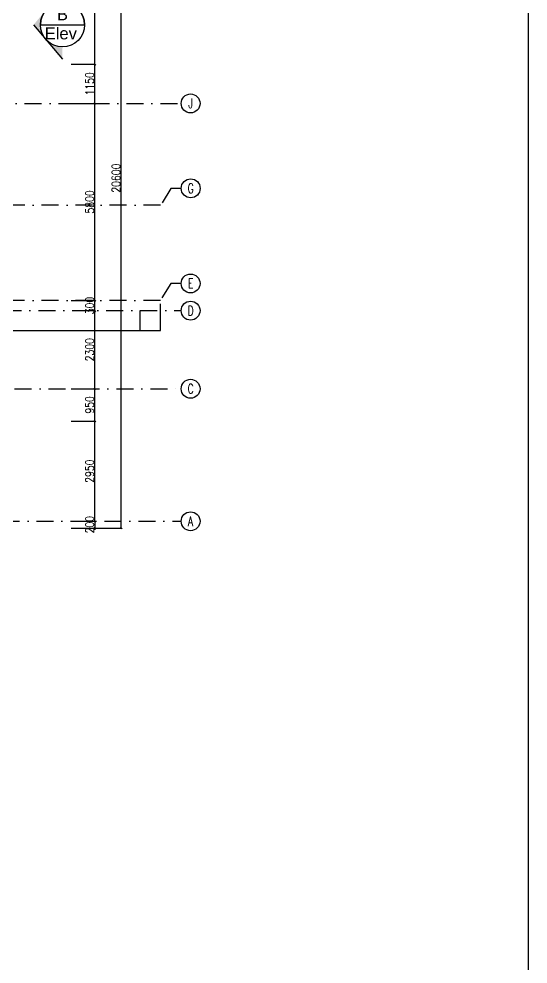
# Model space of a CAD drawing. Extents: x -32840 to 422982, y 280745 to 888746.
# Drawn here: x 249519 to 264518, y 329470 to 357292 of the extents above; entities that cross this region are included whole.
import ezdxf
from ezdxf.enums import TextEntityAlignment as Align

# ---------------------------------------------------------------- set-up
doc = ezdxf.new("R2010")
doc.units = 0
doc.header["$LTSCALE"] = 1000
doc.header["$PDMODE"] = 3
for name, pattern in [('CONTINOUS', [0]), ('DASHDOT', [1, 0.5, -0.25, 0, -0.25]), ('HIDDEN', [0.375, 0.25, -0.125])]:
    doc.linetypes.add(name, pattern=pattern)
doc.layers.get('Defpoints').update_dxf_attribs({"linetype": 'HIDDEN'})
doc.layers.add('A-Dim grid', color=3, linetype='Continuous', transparency=0.5)
for name, color, linetype in [('A-GRID', 31, 'DASHDOT'), ('A-GRID NO', 40, 'CONTINOUS'), ('A-Tag LVl', 2, 'Continuous')]:
    doc.layers.add(name, color=color, linetype=linetype)
doc.styles.add('Arial', font='arial.ttf')
doc.styles.add('ROMANS', font='romans.shx', dxfattribs={"width": 0.8})
doc.dimstyles.new('A-Dim Grid', dxfattribs={"dimscale": 100, "dimtxt": 2.5, "dimasz": 0.5, "dimexe": 0, "dimexo": 0, "dimgap": 0.3, "dimtad": 1, "dimdec": 0, "dimlfac": -0.01, "dimzin": 3, "dimdsep": 46, "dimtxsty": 'ROMANS', "dimblk": 'OBLIQUE', "dimcen": 5, "dimclrd": 256, "dimclre": 8, "dimclrt": 4, "dimadec": 0, "dimazin": 0, "dimtfac": 1, "dimtdec": 0, "dimtix": 1, "dimtmove": 1, "dimatfit": 3, "dimfxl": 1, "dimfrac": 2, "dimtolj": 1, "dimtzin": 3, "dimlwd": -1, "dimarcsym": 0})

# ---------------------------------------------------------------- blocks, each defined once
blk = doc.blocks.new('TAG-SEC-TAIL')
for p, q in [((22, 0), (22, 3)), ((25, 0), (25, 4)), ((0, 0), (25, 0))]:
    blk.add_line(p, q)
blk = doc.blocks.new('TAG-SEC')
blk.add_line((-6.5, 0), (6.5, 0))
blk.add_circle((0, 0), 6.5)
at = {"color": 6, "style": 'Arial'}
blk.add_attdef('88', text='', height=3.5, dxfattribs=at).set_placement((0, 3.08), align=Align.MIDDLE_CENTER)
at = {"color": 6, "style": 'ROMANS', "width": 0.708488}
blk.add_attdef('X8-X-8888', text='', height=1.75, dxfattribs=at).set_placement((-5.58, -2.55), (5.58, -2.55), align=Align.FIT)
blk = doc.blocks.new('A$Ce1edbb18')
at = {"layer": 'A-Tag LVl'}
h = blk.add_hatch(color=256, dxfattribs=at)
h.paths.add_polyline_path([(37112, -96), (37112, 265, -0.2206), (36615, 495)])
h.paths.add_polyline_path([(36263, 915), (36612, 499, -0.175251), (36462, 915, -0.175251), (36612, 1331)])
h.paths.add_polyline_path([(36615, 1335, -0.2206), (37112, 1565), (37112, 1926)])
blk.add_line((36263, 915), (37112, -96), dxfattribs=at)
blk.add_arc((37112, 915), 650, 0, 180, dxfattribs=at)
ref = blk.add_blockref('TAG-SEC', (37112, 915), dxfattribs=dict(at, xscale=100, yscale=100, zscale=100))
ref.add_attrib('88', 'B', dxfattribs={"layer": '0', "color": 6, "height": 350, "style": 'Arial'}).set_placement((37112, 1223), align=Align.MIDDLE_CENTER)
ref.add_attrib('X8-X-8888', 'Elev', dxfattribs={"layer": '0', "color": 6, "height": 350, "rotation": 360, "style": 'Arial'}).set_placement((37063, 660), align=Align.MIDDLE_CENTER)
blk = doc.blocks.new('_Oblique')
at = {"color": 0, "linetype": 'ByBlock', "lineweight": -2}
blk.add_line((-0.5, -0.5), (0.5, 0.5), dxfattribs=at)
at = {"color": 0, "linetype": 'ByBlock'}
blk.add_line((-0.5, -0.5), (0.5, 0.5), dxfattribs=at)
blk = doc.blocks.new('*D2589')
at = {"layer": 'A-Dim grid', "color": 8, "lineweight": -2, "transparency": 16777216}
for p, q in [((251056, 342505), (251760, 342505)), ((251056, 342305), (251760, 342305))]:
    blk.add_line(p, q, dxfattribs=at)
at = {"layer": 'A-Dim grid', "transparency": 16777216}
for p, q in [((251760, 342505), (251760, 342555)), ((251760, 342505), (251760, 342305)), ((251760, 342305), (251760, 342255))]:
    blk.add_line(p, q, dxfattribs=at)
at = {"layer": 'Defpoints', "color": 0, "transparency": 16777216}
for p in [(251056, 342505), (251056, 342305), (251760, 342305)]:
    blk.add_point(p, dxfattribs=at)
at = {"layer": 'A-Dim grid', "transparency": 16777216, "xscale": 50, "yscale": 50, "zscale": 50}
for p, rotation in [((251760, 342505), 270), ((251760, 342305), 90)]:
    blk.add_blockref('_Oblique', p, dxfattribs=dict(at, rotation=rotation))
at = {"layer": 'A-Dim grid', "color": 4, "transparency": 16777216, "insert": (251605, 342405), "char_height": 250, "attachment_point": 5, "rotation": 90, "style": 'ROMANS'}
blk.add_mtext('\\A1;200', dxfattribs=at)
blk = doc.blocks.new('*D2590')
at = {"layer": 'A-Dim grid', "color": 8, "lineweight": -2, "transparency": 16777216}
for p, q in [((251056, 345455), (251760, 345455)), ((251056, 342505), (251760, 342505))]:
    blk.add_line(p, q, dxfattribs=at)
at = {"layer": 'A-Dim grid', "transparency": 16777216}
blk.add_line((251760, 342505), (251760, 345455), dxfattribs=at)
at = {"layer": 'Defpoints', "color": 0, "transparency": 16777216}
for p in [(251056, 345455), (251760, 345455), (251056, 342505)]:
    blk.add_point(p, dxfattribs=at)
at = {"layer": 'A-Dim grid', "transparency": 16777216, "xscale": 50, "yscale": 50, "zscale": 50}
for p, rotation in [((251760, 345455), 90), ((251760, 342505), 270)]:
    blk.add_blockref('_Oblique', p, dxfattribs=dict(at, rotation=rotation))
at = {"layer": 'A-Dim grid', "color": 4, "transparency": 16777216, "insert": (251605, 343980), "char_height": 250, "attachment_point": 5, "rotation": 90, "style": 'ROMANS'}
blk.add_mtext('\\A1;2950', dxfattribs=at)
blk = doc.blocks.new('*D2591')
at = {"layer": 'A-Dim grid', "color": 8, "lineweight": -2, "transparency": 16777216}
for p, q in [((251056, 346405), (251760, 346405)), ((251056, 345455), (251760, 345455))]:
    blk.add_line(p, q, dxfattribs=at)
at = {"layer": 'A-Dim grid', "transparency": 16777216}
blk.add_line((251760, 345455), (251760, 346405), dxfattribs=at)
at = {"layer": 'Defpoints', "color": 0, "transparency": 16777216}
for p in [(251056, 346405), (251760, 346405), (251056, 345455)]:
    blk.add_point(p, dxfattribs=at)
at = {"layer": 'A-Dim grid', "transparency": 16777216, "xscale": 50, "yscale": 50, "zscale": 50}
for p, rotation in [((251760, 346405), 90), ((251760, 345455), 270)]:
    blk.add_blockref('_Oblique', p, dxfattribs=dict(at, rotation=rotation))
at = {"layer": 'A-Dim grid', "color": 4, "transparency": 16777216, "insert": (251605, 345930), "char_height": 250, "attachment_point": 5, "rotation": 90, "style": 'ROMANS'}
blk.add_mtext('\\A1;950', dxfattribs=at)
blk = doc.blocks.new('*D2592')
at = {"layer": 'A-Dim grid', "color": 8, "lineweight": -2, "transparency": 16777216}
for p, q in [((251131, 348705), (251760, 348705)), ((251131, 346405), (251760, 346405))]:
    blk.add_line(p, q, dxfattribs=at)
at = {"layer": 'A-Dim grid', "transparency": 16777216}
blk.add_line((251760, 346405), (251760, 348705), dxfattribs=at)
at = {"layer": 'Defpoints', "color": 0, "transparency": 16777216}
for p in [(251131, 348705), (251760, 348705), (251131, 346405)]:
    blk.add_point(p, dxfattribs=at)
at = {"layer": 'A-Dim grid', "transparency": 16777216, "xscale": 50, "yscale": 50, "zscale": 50}
for p, rotation in [((251760, 348705), 90), ((251760, 346405), 270)]:
    blk.add_blockref('_Oblique', p, dxfattribs=dict(at, rotation=rotation))
at = {"layer": 'A-Dim grid', "color": 4, "transparency": 16777216, "insert": (251605, 347555), "char_height": 250, "attachment_point": 5, "rotation": 90, "style": 'ROMANS'}
blk.add_mtext('\\A1;2300', dxfattribs=at)
blk = doc.blocks.new('*D2593')
at = {"layer": 'A-Dim grid', "color": 8, "lineweight": -2, "transparency": 16777216}
for p, q in [((251056, 354805), (251760, 354805)), ((251056, 349005), (251760, 349005))]:
    blk.add_line(p, q, dxfattribs=at)
at = {"layer": 'A-Dim grid', "transparency": 16777216}
blk.add_line((251760, 349005), (251760, 354805), dxfattribs=at)
at = {"layer": 'Defpoints', "color": 0, "transparency": 16777216}
for p in [(251056, 354805), (251760, 354805), (251056, 349005)]:
    blk.add_point(p, dxfattribs=at)
at = {"layer": 'A-Dim grid', "transparency": 16777216, "xscale": 50, "yscale": 50, "zscale": 50}
for p, rotation in [((251760, 354805), 90), ((251760, 349005), 270)]:
    blk.add_blockref('_Oblique', p, dxfattribs=dict(at, rotation=rotation))
at = {"layer": 'A-Dim grid', "color": 4, "transparency": 16777216, "insert": (251605, 351905), "char_height": 250, "attachment_point": 5, "rotation": 90, "style": 'ROMANS'}
blk.add_mtext('\\A1;5800', dxfattribs=at)
blk = doc.blocks.new('*D2594')
at = {"layer": 'A-Dim grid', "color": 8, "lineweight": -2, "transparency": 16777216}
for p, q in [((251056, 362905), (251760, 362905)), ((251056, 355955), (251760, 355955))]:
    blk.add_line(p, q, dxfattribs=at)
at = {"layer": 'A-Dim grid', "transparency": 16777216}
blk.add_line((251760, 355955), (251760, 362905), dxfattribs=at)
at = {"layer": 'Defpoints', "color": 0, "transparency": 16777216}
for p in [(251056, 362905), (251760, 362905), (251056, 355955)]:
    blk.add_point(p, dxfattribs=at)
at = {"layer": 'A-Dim grid', "transparency": 16777216, "xscale": 50, "yscale": 50, "zscale": 50}
for p, rotation in [((251760, 362905), 90), ((251760, 355955), 270)]:
    blk.add_blockref('_Oblique', p, dxfattribs=dict(at, rotation=rotation))
at = {"layer": 'A-Dim grid', "color": 4, "transparency": 16777216, "insert": (251605, 359430), "char_height": 250, "attachment_point": 5, "rotation": 90, "style": 'ROMANS'}
blk.add_mtext('\\A1;6950', dxfattribs=at)
blk = doc.blocks.new('*D2595')
at = {"layer": 'A-Dim grid', "color": 8, "lineweight": -2, "transparency": 16777216}
for p, q in [((251998, 362905), (252536, 362905)), ((251767, 342305), (252536, 342305))]:
    blk.add_line(p, q, dxfattribs=at)
at = {"layer": 'A-Dim grid', "transparency": 16777216}
blk.add_line((252536, 342305), (252536, 362905), dxfattribs=at)
at = {"layer": 'Defpoints', "color": 0, "transparency": 16777216}
for p in [(251998, 362905), (252536, 362905), (251767, 342305)]:
    blk.add_point(p, dxfattribs=at)
at = {"layer": 'A-Dim grid', "transparency": 16777216, "xscale": 50, "yscale": 50, "zscale": 50}
for p, rotation in [((252536, 362905), 90), ((252536, 342305), 270)]:
    blk.add_blockref('_Oblique', p, dxfattribs=dict(at, rotation=rotation))
at = {"layer": 'A-Dim grid', "color": 4, "transparency": 16777216, "insert": (252381, 352605), "char_height": 250, "attachment_point": 5, "rotation": 90, "style": 'ROMANS'}
blk.add_mtext('\\A1;20600', dxfattribs=at)
blk = doc.blocks.new('*D2597')
at = {"layer": 'A-Dim grid', "color": 8, "lineweight": -2, "transparency": 16777216}
for p, q in [((251131, 349005), (251760, 349005)), ((251131, 348705), (251760, 348705))]:
    blk.add_line(p, q, dxfattribs=at)
at = {"layer": 'A-Dim grid', "transparency": 16777216}
for p, q in [((251760, 349005), (251760, 349055)), ((251760, 348705), (251760, 349005)), ((251760, 348705), (251760, 348655))]:
    blk.add_line(p, q, dxfattribs=at)
at = {"layer": 'Defpoints', "color": 0, "transparency": 16777216}
for p in [(251131, 349005), (251760, 349005), (251131, 348705)]:
    blk.add_point(p, dxfattribs=at)
at = {"layer": 'A-Dim grid', "transparency": 16777216, "xscale": 50, "yscale": 50, "zscale": 50}
for p, rotation in [((251760, 349005), 270), ((251760, 348705), 90)]:
    blk.add_blockref('_Oblique', p, dxfattribs=dict(at, rotation=rotation))
at = {"layer": 'A-Dim grid', "color": 4, "transparency": 16777216, "insert": (251605, 348855), "char_height": 250, "attachment_point": 5, "rotation": 90, "style": 'ROMANS'}
blk.add_mtext('\\A1;300', dxfattribs=at)
blk = doc.blocks.new('*D2622')
at = {"layer": 'A-Dim grid', "color": 8, "lineweight": -2, "transparency": 16777216}
for p, q in [((251056, 355955), (251760, 355955)), ((251056, 354805), (251760, 354805))]:
    blk.add_line(p, q, dxfattribs=at)
at = {"layer": 'A-Dim grid', "transparency": 16777216}
blk.add_line((251760, 354805), (251760, 355955), dxfattribs=at)
at = {"layer": 'Defpoints', "color": 0, "transparency": 16777216}
for p in [(251056, 355955), (251760, 355955), (251056, 354805)]:
    blk.add_point(p, dxfattribs=at)
at = {"layer": 'A-Dim grid', "transparency": 16777216, "xscale": 50, "yscale": 50, "zscale": 50}
for p, rotation in [((251760, 355955), 90), ((251760, 354805), 270)]:
    blk.add_blockref('_Oblique', p, dxfattribs=dict(at, rotation=rotation))
at = {"layer": 'A-Dim grid', "color": 4, "transparency": 16777216, "insert": (251605, 355380), "char_height": 250, "attachment_point": 5, "rotation": 90, "style": 'ROMANS'}
blk.add_mtext('\\A1;1150', dxfattribs=at)
blk = doc.blocks.new('Tag-Stair-No')
blk.add_circle((0, 0), 1.37)
at = {"color": 6, "style": 'ROMANS', "width": 0.7}
blk.add_attdef('SN', text='', height=1.4, dxfattribs=at).set_placement((0, 0), align=Align.MIDDLE)
blk = doc.blocks.new('GR')
at = {"layer": 'A-GRID'}
for p, q in [((214260, 451080), (256876, 451080)), ((228668, 444980), (256876, 444980)), ((234968, 442680), (256876, 442680)), ((213612, 438780), (256876, 438780))]:
    blk.add_line(p, q, dxfattribs=at)
for points in [[(256879, 448580), (256575, 448580), (256267, 448080), (239370, 448080)], [(256876, 445780), (256573, 445780), (256264, 445280), (239367, 445280)]]:
    blk.add_lwpolyline(points, dxfattribs=at)
at = {"layer": 'A-GRID NO', "xscale": 203.2, "yscale": 203.2, "zscale": 203.2}
for p, values in [((257154, 451080), {'SN': 'J'}), ((257157, 448580), {'SN': 'G'}), ((257154, 445780), {'SN': 'E'}), ((257154, 444980), {'SN': 'D'}), ((257154, 442680), {'SN': 'C'}), ((257154, 438780), {'SN': 'A'})]:
    blk.add_blockref('Tag-Stair-No', p, dxfattribs=at).add_auto_attribs(values)

msp = doc.modelspace()

# ---------------------------------------------------------------- linework, layer by layer
msp.add_lwpolyline([(195156.7, 475642.7), (264517.8, 475642.7), (264517.8, 280745.5), (195156.7, 280745.5)], close=True)

# ---------------------------------------------------------------- block references
msp.add_blockref('A$Ce1edbb18', (213690.6, 356205))
at = {"layer": 'A-GRID NO'}
msp.add_blockref('GR', (-2577.2, -96275.4), dxfattribs=at)
at = {"layer": 'A-Tag LVl', "ltscale": 25, "xscale": 197.222389832288, "yscale": 197.222389832288, "zscale": 197.222389832288}
msp.add_blockref('TAG-SEC-TAIL', (248756.6, 348120.4), dxfattribs=at)

# ---------------------------------------------------------------- dimensions: what is measured, and where the dimension line sits
at = {"layer": 'A-Dim grid'}
for base, p1, p2, picture, middle in [((251760.1197457, 362904.9863685), (251056.1561988, 355954.9863694), (251056.1561988, 362904.9863685), '*D2594', (251605.1197457, 359429.9863689)), ((252536.4, 362905), (251767.4, 342305), (251998.4, 362905), '*D2595', (252381.4, 352605)), ((251760.1197457, 355954.9863694), (251056.1561988, 354804.986369), (251056.1561988, 355954.9863694), '*D2622', (251605.1197457, 355379.9863692)), ((251760.1, 354805), (251056.2, 349005), (251056.2, 354805), '*D2593', (251605.1, 351905)), ((251760.1, 349005), (251131.2, 348705), (251131.2, 349005), '*D2597', (251605.1, 348855)), ((251760.1, 348705), (251131.2, 346405), (251131.2, 348705), '*D2592', (251605.1, 347555)), ((251760.1197457, 346404.986368), (251056.1561988, 345454.986368), (251056.1561988, 346404.986368), '*D2591', (251605.1197457, 345929.986368)), ((251760.1197457, 345454.986368), (251056.1561988, 342504.986369), (251056.1561988, 345454.986368), '*D2590', (251605.1197457, 343979.9863685)), ((251760.1, 342305), (251056.2, 342505), (251056.2, 342305), '*D2589', (251605.1, 342405))]:
    dim = msp.add_linear_dim(base=base, p1=p1, p2=p2, angle=90, dimstyle='A-Dim Grid', dxfattribs=at)
    dim.commit()
    dim.dimension.update_dxf_attribs({"geometry": picture, "text_midpoint": middle})

doc.saveas('drawing.dxf')
